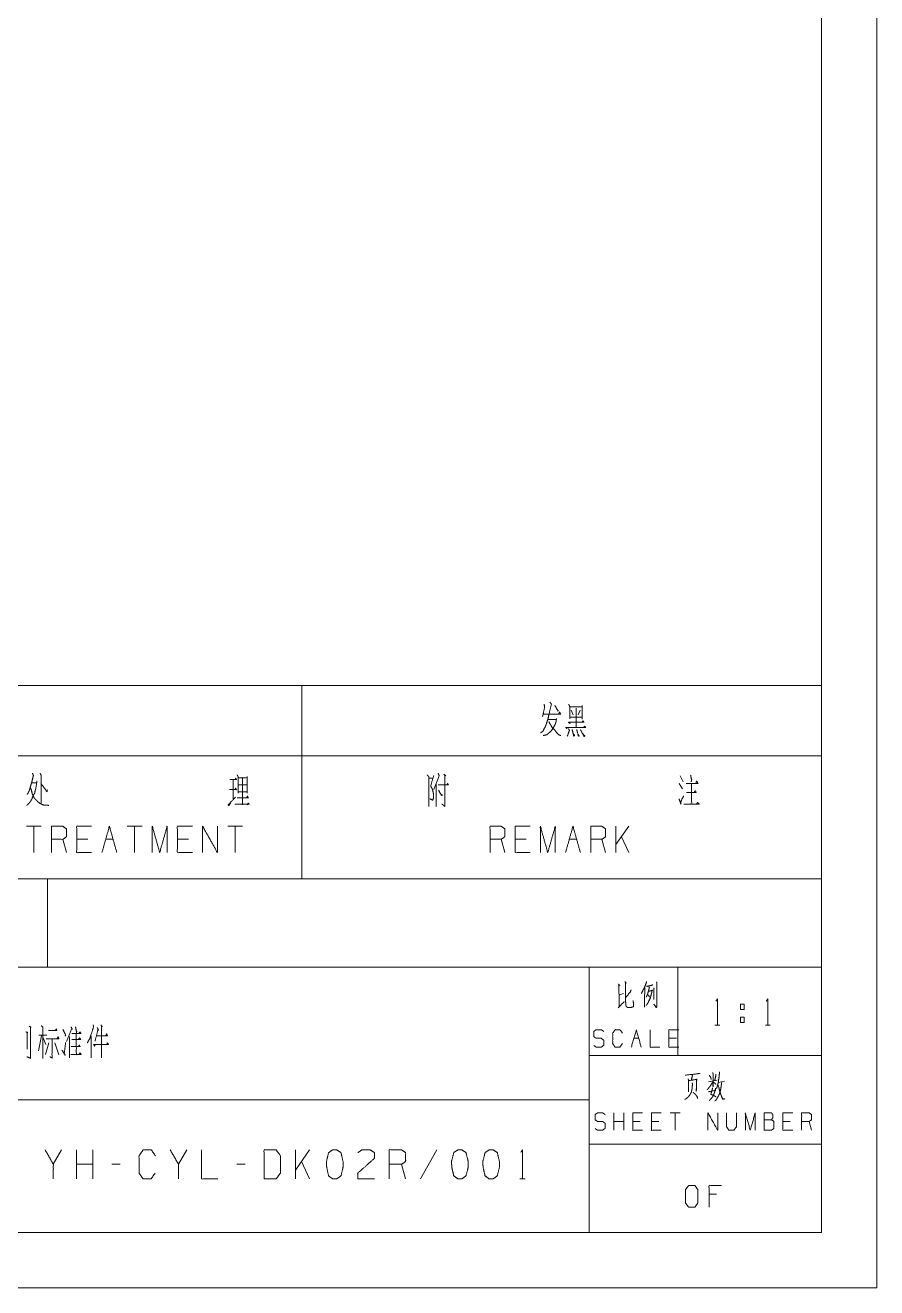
# Model space of a CAD drawing. Header units: millimetres. Extents: x 0 to 420, y 0 to 297.
# Drawn here: x 343 to 420, y 0 to 114.2 of the extents above; entities that cross this region are included whole.
import ezdxf

# ---------------------------------------------------------------- set-up
doc = ezdxf.new("R2010")
doc.units = ezdxf.units.MM
doc.layers.add('101', color=7, linetype='Continuous', true_color=0xffffff)

msp = doc.modelspace()

# ---------------------------------------------------------------- linework, layer by layer
at = {"layer": '101', "color": 133, "linetype": 'Continuous', "lineweight": 18}
for p, q in [((420, 0), (420, 297)), ((415, 5), (415, 292)), ((235, 37), (415, 37)), ((345, 37), (345, 29)), ((235, 29), (415, 29)), ((394, 29), (394, 5)), ((402, 29), (402, 21)), ((394, 21), (415, 21)), ((285, 17), (394, 17)), ((394, 13), (415, 13)), ((25, 5), (415, 5)), ((235, 5), (415, 5)), ((0, 0), (420, 0))]:
    msp.add_line(p, q, dxfattribs=at)
at = {"layer": '101', "color": 72, "linetype": 'Continuous', "lineweight": 18}
for p, q in [((338, 54.46), (368, 54.46)), ((368, 54.46), (415, 54.46)), ((368, 54.46), (368, 48.11)), ((415, 54.46), (415, 48.11)), ((393.36, 52.65), (393.36, 51.43)), ((390.33, 51.4), (391, 51.4)), ((392.27, 52.53), (393.36, 52.53)), ((392.29, 51.62), (393.36, 51.62)), ((392.36, 52.25), (392.55, 51.83)), ((392.83, 52.43), (392.83, 50.68)), ((393.19, 52.25), (393.01, 51.83)), ((338, 48.11), (368, 48.11)), ((368, 48.11), (368, 37)), ((368, 48.11), (415, 48.11)), ((415, 48.11), (415, 37)), ((361.81, 45.95), (361.81, 44.13)), ((379.52, 46.1), (379.87, 46.1)), ((380.84, 46.45), (381.02, 46.3)), ((402.21, 46.3), (402.51, 45.75)), ((343.6, 45.68), (344.03, 45.68)), ((362.25, 45.48), (363.03, 45.48)), ((380.17, 45.6), (380.17, 43.53)), ((402.12, 45.6), (402.42, 45.12)), ((344.45, 41.74), (343.11, 41.74)), ((343.78, 41.74), (343.78, 39.36)), ((353.56, 41.74), (352.21, 41.74)), ((352.88, 41.74), (352.88, 39.36)), ((362.66, 41.74), (361.32, 41.74)), ((361.99, 41.74), (361.99, 39.36)), ((396.41, 39.36), (396.41, 41.74)), ((397.58, 41.74), (396.41, 40.09)), ((346.73, 39.36), (346.39, 40.56)), ((348.67, 40.56), (347.66, 40.56)), ((350.27, 40.56), (350.94, 40.56)), ((357.77, 40.56), (356.76, 40.56)), ((386.37, 39.36), (386.04, 40.56)), ((388.31, 40.56), (387.31, 40.56)), ((392.19, 40.56), (392.87, 40.56)), ((395.48, 39.36), (395.14, 40.56)), ((397.58, 39.36), (396.91, 40.79)), ((338, 37), (368, 37)), ((368, 37), (415, 37)), ((396.78, 26.5), (397.1, 26.62)), ((407.69, 24.46), (407.69, 23.99)), ((407.69, 24.46), (408.02, 24.46)), ((344.22, 22.86), (344.96, 22.86)), ((405.37, 23.74), (405.8, 23.74)), ((409.93, 23.74), (410.35, 23.74)), ((344.46, 22.79), (344.2, 21.44)), ((344.61, 22.59), (344.87, 22.01)), ((345.12, 22.16), (344.84, 21.11)), ((345.67, 22.14), (346.04, 21.06)), ((346.99, 22.71), (346.99, 20.79)), ((348.95, 22.76), (348.95, 20.79)), ((398.04, 22.56), (398.48, 22.56)), ((401.88, 22.56), (401.21, 22.56)), ((404.78, 18.63), (405.57, 18.79)), ((405.68, 18.57), (406.23, 18.69)), ((396.24, 14.25), (396.24, 15.82)), ((397.13, 15.04), (396.24, 15.04)), ((397.13, 14.25), (397.13, 15.82)), ((398.6, 15.04), (397.94, 15.04)), ((400.3, 15.04), (399.63, 15.04)), ((402.22, 15.82), (401.33, 15.82)), ((401.78, 15.82), (401.78, 14.25)), ((412.18, 15.04), (411.51, 15.04)), ((414.1, 14.25), (413.88, 15.04)), ((346.28, 12.47), (345.54, 11.17)), ((347.63, 9.85), (347.63, 12.47)), ((349.11, 9.85), (349.11, 12.47)), ((357.6, 12.47), (356.86, 11.17)), ((367.43, 9.85), (367.43, 12.47)), ((368.72, 12.47), (367.43, 10.65)), ((368.72, 9.85), (367.98, 11.42)), ((380.23, 12.47), (378.74, 9.85)), ((349.11, 11.17), (347.63, 11.17)), ((351.57, 11.17), (350.83, 11.17)), ((362.88, 11.17), (362.14, 11.17)), ((377.4, 9.85), (377.03, 11.17)), ((387.74, 9.85), (388.21, 9.85)), ((405.52, 8.46), (404.84, 8.46))]:
    msp.add_line(p, q, dxfattribs=at)
for points, knots in [([(390.45, 52.95), (390.58, 52.78), (390.35, 51.83), (390.28, 51.47), (390.1, 50.93), (390.01, 50.7), (389.9, 50.53), (389.83, 50.35), (389.59, 50.18)], [0, 0, 0.069926, 0.38885, 0.505364, 0.693867, 0.772746, 0.839515, 0.9011, 1, 1]), ([(389.92, 52.78), (389.97, 52.53), (389.78, 51.65)], [0, 0, 0.221863, 1, 1]), ([(390.89, 52.68), (391.19, 52.13), (391.23, 52.22)], [0, 0, 0.855262, 1, 1]), ([(392.15, 52.78), (392.25, 52.55), (392.25, 51.47)], [0, 0, 0.187914, 1, 1]), ([(391.04, 51.5), (391, 51.2), (390.91, 50.93), (390.77, 50.68), (390.58, 50.38), (390.36, 50.18), (390.17, 50.02), (389.85, 49.95)], [0, 0, 0.143871, 0.281442, 0.418246, 0.588512, 0.727354, 0.844312, 1, 1]), ([(389.87, 51.88), (391.41, 51.88), (391.32, 52.08), (391.23, 51.88)], [0, 0, 0.778575, 0.889287, 1, 1]), ([(390.35, 51.2), (390.42, 51.05), (390.56, 50.83), (390.66, 50.65), (390.89, 50.43), (391.04, 50.23), (391.23, 50.02), (391.42, 49.95)], [0, 0, 0.098129, 0.255365, 0.37644, 0.566726, 0.71165, 0.876695, 1, 1]), ([(392.06, 50.68), (391.97, 50.58), (391.86, 50.68), (393.67, 50.68), (393.59, 50.8), (393.47, 50.68)], [0, 0, 0.055573, 0.116265, 0.866965, 0.926762, 1, 1]), ([(392.11, 50.55), (392.22, 50.45), (392.02, 49.88)], [0, 0, 0.193665, 1, 1]), ([(392.27, 51.12), (392.25, 51.03), (392.13, 51.15), (393.52, 51.15), (393.44, 51.28), (393.35, 51.15)], [0, 0, 0.051287, 0.140119, 0.845357, 0.922679, 1, 1]), ([(392.46, 50.48), (392.6, 49.9), (392.69, 49.95), (392.55, 50.1)], [0, 0, 0.658059, 0.770917, 1, 1]), ([(392.87, 50.48), (393.03, 49.88), (393.1, 49.88), (392.98, 50.08)], [0, 0, 0.669865, 0.7462, 1, 1]), ([(393.21, 50.48), (393.54, 49.85), (393.61, 49.9), (393.44, 50.08)], [0, 0, 0.679076, 0.761949, 1, 1]), ([(344.06, 45.85), (343.95, 45.12), (343.88, 44.9), (343.85, 44.73), (343.74, 44.55), (343.65, 44.35), (343.6, 44.2), (343.48, 44), (343.37, 43.85), (343.14, 43.63)], [0, 0, 0.296653, 0.392139, 0.46442, 0.547269, 0.635793, 0.700209, 0.795421, 0.869798, 1, 1]), ([(343.65, 46.55), (343.74, 46.33), (343.65, 46), (343.62, 45.83), (343.55, 45.6), (343.48, 45.35), (343.41, 45.12), (343.35, 44.93), (343.27, 44.77), (343.16, 44.6)], [0, 0, 0.116541, 0.278918, 0.364993, 0.478696, 0.603951, 0.71766, 0.817412, 0.901346, 1, 1]), ([(344.36, 46.53), (344.43, 46.35), (344.43, 43.83)], [0, 0, 0.06955, 1, 1]), ([(361.49, 45.98), (362.1, 45.98), (362.02, 46.08), (361.99, 45.95)], [0, 0, 0.704243, 0.847777, 1, 1]), ([(362.17, 46.38), (362.25, 46.22), (362.25, 44.73), (362.25, 44.85), (363.07, 44.85), (363.07, 44.73), (363.07, 46.22), (363.07, 46.13), (362.25, 46.13), (362.64, 46.13), (362.64, 43.73), (361.94, 43.73), (363.28, 43.73), (363.19, 43.78), (363.17, 43.83), (363.07, 43.67)], [0, 0, 0.016856, 0.162098, 0.174201, 0.252928, 0.265031, 0.410272, 0.419955, 0.498682, 0.536334, 0.76872, 0.837175, 0.967244, 0.977077, 0.982211, 1, 1]), ([(379.34, 46.38), (379.5, 46.22), (379.5, 43.53)], [0, 0, 0.074914, 1, 1]), ([(379.94, 46.33), (379.66, 45.37), (379.77, 45.2), (379.84, 45.02), (379.91, 44.68), (379.91, 44.25), (379.84, 44.1), (379.59, 44.23)], [0, 0, 0.379822, 0.458229, 0.530553, 0.667378, 0.830233, 0.893776, 1, 1]), ([(380.33, 46.53), (380.44, 46.3), (379.96, 45.08)], [0, 0, 0.159107, 1, 1]), ([(380.95, 46.35), (380.95, 43.53), (380.68, 43.75)], [0, 0, 0.890401, 1, 1]), ([(402.78, 45.62), (403.84, 45.62), (403.71, 45.83), (403.66, 45.65)], [0, 0, 0.717261, 0.876328, 1, 1]), ([(403.17, 46.35), (403.26, 45.87), (403.27, 45.98), (403.22, 45.75)], [0, 0, 0.592181, 0.716658, 1, 1]), ([(343.48, 45.2), (343.55, 45.02), (343.6, 44.83), (343.64, 44.65), (343.81, 44.3), (343.9, 44.2), (344.15, 43.95), (344.29, 43.83), (344.47, 43.73), (344.71, 43.65), (344.94, 43.65), (345.12, 43.63)], [0, 0, 0.075192, 0.15762, 0.228747, 0.384949, 0.438119, 0.578251, 0.653441, 0.734337, 0.837345, 0.928883, 1, 1]), ([(344.4, 45.65), (344.98, 44.85), (344.98, 45.08)], [0, 0, 0.814824, 1, 1]), ([(361.48, 45.05), (362.1, 45.05), (362.02, 45.2), (361.99, 45.08)], [0, 0, 0.676561, 0.857934, 1, 1]), ([(380.35, 45.48), (381.27, 45.48), (381.2, 45.62), (381.14, 45.5)], [0, 0, 0.752923, 0.888763, 1, 1]), ([(380.37, 45), (380.68, 44.48), (380.7, 44.58), (380.61, 44.6)], [0, 0, 0.760418, 0.886215, 1, 1]), ([(403.26, 45.6), (403.26, 43.75), (402.55, 43.75), (403.94, 43.75), (403.8, 43.9), (403.71, 43.75)], [0, 0, 0.426906, 0.590047, 0.912256, 0.959823, 1, 1]), ([(402.8, 44.8), (403.68, 44.8), (403.59, 44.95), (403.5, 44.83)], [0, 0, 0.729813, 0.873574, 1, 1]), ([(361.57, 43.85), (361.41, 43.6), (361.34, 43.67), (362.02, 44.38)], [0, 0, 0.214427, 0.289033, 1, 1]), ([(362.17, 44.3), (363.17, 44.3), (363.1, 44.48), (363.03, 44.33)], [0, 0, 0.739673, 0.878255, 1, 1]), ([(402.12, 44.23), (402.3, 43.73), (402.27, 43.95), (402.53, 44.48)], [0, 0, 0.39393, 0.563113, 1, 1]), ([(345.38, 39.36), (345.38, 41.74), (346.39, 41.74), (346.73, 41.51), (346.73, 40.79), (346.39, 40.56), (345.38, 40.56)], [0, 0, 0.400951, 0.571036, 0.639278, 0.761673, 0.829915, 1, 1]), ([(349, 39.36), (347.66, 39.36), (347.66, 41.74), (349, 41.74)], [0, 0, 0.26539, 0.73461, 1, 1]), ([(349.94, 39.36), (350.61, 41.74), (351.28, 39.36)], [0, 0, 0.499999, 1, 1]), ([(354.49, 39.36), (354.49, 41.74), (355.16, 39.36), (355.83, 41.74), (355.83, 39.36)], [0, 0, 0.245192, 0.500001, 0.754808, 1, 1]), ([(358.11, 39.36), (356.76, 39.36), (356.76, 41.74), (358.11, 41.74)], [0, 0, 0.26539, 0.73461, 1, 1]), ([(359.04, 39.36), (359.04, 41.74), (360.38, 39.36), (360.38, 41.74)], [0, 0, 0.317574, 0.682426, 1, 1]), ([(385.03, 39.36), (385.03, 41.74), (386.04, 41.74), (386.37, 41.51), (386.37, 40.79), (386.04, 40.56), (385.03, 40.56)], [0, 0, 0.400952, 0.571031, 0.639278, 0.761674, 0.829922, 1, 1]), ([(388.65, 39.36), (387.31, 39.36), (387.31, 41.74), (388.65, 41.74)], [0, 0, 0.26539, 0.73461, 1, 1]), ([(389.58, 39.36), (389.58, 41.74), (390.25, 39.36), (390.93, 41.74), (390.93, 39.36)], [0, 0, 0.245192, 0.499999, 0.754808, 1, 1]), ([(394.14, 39.36), (394.14, 41.74), (395.14, 41.74), (395.48, 41.51), (395.48, 40.79), (395.14, 40.56), (394.14, 40.56)], [0, 0, 0.400951, 0.571036, 0.639278, 0.761673, 0.829915, 1, 1]), ([(396.62, 27.47), (396.76, 27.35), (396.68, 27.39), (396.71, 25.4), (396.62, 25.32), (397.17, 25.88)], [0, 0, 0.060255, 0.090729, 0.71461, 0.752496, 1, 1]), ([(397.22, 27.7), (397.34, 27.55), (397.29, 27.59), (397.29, 26.72), (397.29, 26.04), (397.29, 25.94), (397.31, 25.54), (397.35, 25.44), (397.41, 25.38), (397.54, 25.34), (397.8, 25.36), (397.99, 25.42), (398.01, 25.44), (397.98, 25.98)], [0, 0, 0.050887, 0.067371, 0.30486, 0.491459, 0.519732, 0.627242, 0.657953, 0.681265, 0.71898, 0.791172, 0.845841, 0.852765, 1, 1]), ([(399.18, 27.7), (399.16, 27.59), (398.99, 27.14), (398.84, 26.87), (398.72, 26.62)], [0, 0, 0.089072, 0.504979, 0.766001, 1, 1]), ([(400.07, 27.68), (400.13, 27.59), (400.1, 27.57), (400.12, 25.52), (400.12, 25.5), (400.1, 25.38), (400.07, 25.34), (399.84, 25.65), (400.07, 25.36), (400.1, 25.44)], [0, 0, 0.031372, 0.042462, 0.676473, 0.682877, 0.721567, 0.737252, 0.857566, 0.97283, 1, 1]), ([(397.29, 26.23), (397.72, 26.77), (397.79, 26.95)], [0, 0, 0.77398, 1, 1]), ([(399.02, 27.14), (399, 25.38), (398.99, 25.5), (398.99, 25.52), (399, 25.71)], [0, 0, 0.841012, 0.900786, 0.910681, 1, 1]), ([(399.43, 27.22), (399.44, 27.18), (399.37, 26.89), (399.3, 26.62), (399.22, 26.43), (399.16, 26.29)], [0, 0, 0.044891, 0.350478, 0.63559, 0.840224, 1, 1]), ([(399.43, 26.83), (399.72, 26.89), (399.69, 26.95), (399.66, 26.72), (399.6, 26.52), (399.57, 26.35), (399.52, 26.19), (399.44, 26.04), (399.37, 25.88), (399.3, 25.75), (399.22, 25.61), (399.16, 25.54)], [0, 0, 0.158182, 0.194476, 0.315843, 0.429568, 0.518472, 0.611327, 0.697145, 0.792857, 0.869066, 0.954883, 1, 1]), ([(399.19, 27.28), (399.22, 27.26), (399.25, 27.26), (399.76, 27.39), (399.72, 27.39), (399.65, 27.35)], [0, 0, 0.049781, 0.090425, 0.822292, 0.883256, 1, 1]), ([(399.28, 26.52), (399.41, 26.39), (399.44, 26.29)], [0, 0, 0.6273, 1, 1]), ([(399.85, 27.12), (399.88, 27.08), (399.85, 27.06), (399.85, 26.06), (399.84, 26.17), (399.85, 26.29)], [0, 0, 0.038712, 0.066084, 0.824707, 0.904517, 1, 1]), ([(405.44, 25.91), (405.59, 26.11), (405.59, 23.74)], [0, 0, 0.093487, 1, 1]), ([(407.69, 25.16), (407.69, 25.64), (408.02, 25.64), (408.02, 25.16), (407.69, 25.16)], [0, 0, 0.292916, 0.5, 0.792916, 1, 1]), ([(410, 25.91), (410.14, 26.11), (410.14, 23.74)], [0, 0, 0.093487, 1, 1]), ([(408.02, 24.46), (408.02, 23.99), (407.69, 23.99)], [0, 0, 0.585831, 1, 1]), ([(343.05, 23.14), (343.25, 23.09), (343.16, 23.09), (343.16, 21.59)], [0, 0, 0.112208, 0.161599, 1, 1]), ([(343.34, 23.66), (343.53, 23.56), (343.48, 23.59), (343.48, 20.76), (343.14, 20.89)], [0, 0, 0.063179, 0.080118, 0.896455, 1, 1]), ([(344.46, 23.71), (344.59, 23.56), (344.59, 20.74)], [0, 0, 0.064399, 1, 1]), ([(345.1, 23.26), (345.86, 23.26), (345.81, 23.41), (345.75, 23.31)], [0, 0, 0.736236, 0.89035, 1, 1]), ([(346.41, 23.36), (346.64, 22.86), (346.64, 22.91), (346.62, 22.76)], [0, 0, 0.732418, 0.798968, 1, 1]), ([(347.15, 23.59), (347.25, 23.36), (347.22, 23.46), (346.72, 22.26)], [0, 0, 0.150489, 0.214659, 1, 1]), ([(347.62, 22.99), (347.62, 21.09), (347.11, 21.09), (348.07, 21.09), (347.96, 21.26), (347.89, 21.14)], [0, 0, 0.511408, 0.649366, 0.906265, 0.961341, 1, 1]), ([(347.22, 22.99), (348.05, 22.99), (347.94, 23.14), (347.84, 22.99)], [0, 0, 0.693355, 0.846678, 1, 1]), ([(347.55, 23.59), (347.64, 23.11), (347.66, 23.19), (347.62, 23.06)], [0, 0, 0.700116, 0.811765, 1, 1]), ([(349.14, 23.79), (349.18, 23.61), (348.93, 22.84), (348.84, 22.54), (348.73, 22.36), (348.61, 22.14)], [0, 0, 0.101081, 0.561693, 0.738757, 0.854619, 1, 1]), ([(349.51, 23.54), (349.64, 23.26), (349.57, 23.36), (349.32, 22.31)], [0, 0, 0.200664, 0.282156, 1, 1]), ([(349.44, 22.79), (350.43, 22.79), (350.36, 22.96), (350.27, 22.79)], [0, 0, 0.720066, 0.857372, 1, 1]), ([(349.83, 23.79), (349.97, 23.61), (349.9, 23.69), (349.9, 20.79)], [0, 0, 0.069695, 0.101623, 1, 1]), ([(394.41, 21.91), (394.63, 21.76), (395.09, 21.76), (395.31, 21.93), (395.31, 22.39), (395.09, 22.56), (394.64, 22.56), (394.41, 22.71), (394.41, 23.19), (394.64, 23.34), (395.09, 23.34), (395.31, 23.19)], [0, 0, 0.068029, 0.184052, 0.254519, 0.372336, 0.442804, 0.555843, 0.62637, 0.748396, 0.818923, 0.931962, 1, 1]), ([(397, 22.08), (396.77, 21.76), (396.34, 21.76), (396.12, 22.08), (396.12, 23.02), (396.34, 23.34), (396.78, 23.34), (397.01, 23.02)], [0, 0, 0.114571, 0.243364, 0.357935, 0.638587, 0.753157, 0.885429, 1, 1]), ([(397.81, 21.76), (398.26, 23.34), (398.7, 21.76)], [0, 0, 0.499998, 1, 1]), ([(399.51, 23.34), (399.51, 21.76), (400.4, 21.76)], [0, 0, 0.638737, 1, 1]), ([(402.1, 21.76), (401.21, 21.76), (401.21, 23.34), (402.1, 23.34)], [0, 0, 0.265388, 0.734612, 1, 1]), ([(344.89, 22.51), (346.04, 22.51), (345.97, 22.71), (345.88, 22.54)], [0, 0, 0.737856, 0.874094, 1, 1]), ([(345.42, 22.51), (345.42, 20.79), (345.22, 20.89)], [0, 0, 0.887511, 1, 1]), ([(346.33, 21.49), (346.62, 21.01), (346.53, 21.21), (346.65, 22.19)], [0, 0, 0.315121, 0.43976, 1, 1]), ([(347.15, 21.81), (347.98, 21.81), (347.89, 21.94), (347.8, 21.81)], [0, 0, 0.730698, 0.86536, 1, 1]), ([(347.22, 22.44), (348.03, 22.44), (347.91, 22.61), (347.82, 22.49)], [0, 0, 0.688754, 0.870313, 1, 1]), ([(349.32, 22.01), (349.28, 21.84), (349.19, 22.01), (350.52, 22.01), (350.43, 22.16), (350.4, 22.04)], [0, 0, 0.089078, 0.186898, 0.848319, 0.935187, 1, 1]), ([(405.17, 19.48), (405.2, 19.33), (405.2, 18.19), (405.17, 18.34), (405.2, 18.46)], [0, 0, 0.094654, 0.823642, 0.918295, 1, 1]), ([(405.77, 19.52), (405.77, 19.39), (405.76, 19.17), (405.71, 18.88), (405.67, 18.57), (405.61, 18.32), (405.54, 18.09), (405.52, 18.03)], [0, 0, 0.081859, 0.232245, 0.425429, 0.632112, 0.800316, 0.957949, 1, 1]), ([(403.31, 18.53), (403.34, 18.4), (403.33, 18.36), (403.31, 18.07), (403.27, 17.82), (403.23, 17.68), (403.15, 17.53), (403.07, 17.39), (402.92, 17.22), (402.77, 17.1), (402.66, 17.04)], [0, 0, 0.073225, 0.098424, 0.26494, 0.409696, 0.496582, 0.589746, 0.686975, 0.813798, 0.923947, 1, 1]), ([(402.68, 19.23), (404.03, 19.37), (403.97, 19.39), (403.83, 19.37)], [0, 0, 0.865805, 0.905503, 1, 1]), ([(402.95, 18.9), (402.98, 18.73), (402.99, 18.3), (402.99, 17.72), (402.98, 17.8), (402.98, 17.95)], [0, 0, 0.119124, 0.427226, 0.837796, 0.897358, 1, 1]), ([(402.98, 18.73), (403.77, 18.86), (403.72, 18.9), (403.71, 18.55), (403.71, 18.17), (403.69, 17.95), (403.68, 17.76), (403.67, 17.84), (403.69, 18.03)], [0, 0, 0.351984, 0.378534, 0.533493, 0.697426, 0.797814, 0.880033, 0.917028, 1, 1]), ([(403.3, 19.29), (403.33, 19.17), (403.23, 18.77)], [0, 0, 0.238945, 1, 1]), ([(405.19, 18.65), (405.05, 18.42), (404.92, 18.21), (404.79, 18.05), (404.66, 17.9)], [0, 0, 0.287233, 0.555137, 0.786183, 1, 1]), ([(404.86, 19.21), (405, 18.98), (405.03, 18.84)], [0, 0, 0.640218, 1, 1]), ([(405.2, 18.61), (405.38, 18.48), (405.46, 18.38)], [0, 0, 0.613114, 1, 1]), ([(405.46, 19.33), (405.46, 19.23), (405.35, 18.75)], [0, 0, 0.174306, 1, 1]), ([(405.98, 18.57), (405.93, 18.21), (405.89, 17.97), (405.85, 17.76), (405.79, 17.57), (405.67, 17.32), (405.57, 17.14), (405.45, 16.97), (405.36, 16.89)], [0, 0, 0.194372, 0.332632, 0.448613, 0.555646, 0.70616, 0.822691, 0.933849, 1, 1]), ([(405.65, 18.3), (405.68, 18.26), (405.83, 17.68), (405.93, 17.41), (406.04, 17.12), (406.06, 17.06), (406.28, 17.08), (406.06, 17.1), (405.99, 17.22)], [0, 0, 0.026719, 0.341744, 0.493482, 0.655463, 0.691641, 0.807838, 0.924035, 1, 1]), ([(403.39, 17.68), (403.59, 17.49), (403.71, 17.37), (403.77, 17.28), (403.81, 17.12), (403.72, 17.32)], [0, 0, 0.292982, 0.473564, 0.580848, 0.762106, 1, 1]), ([(404.78, 17.72), (405.41, 17.86), (405.42, 18.05), (405.42, 17.97), (405.35, 17.72), (405.25, 17.45), (405.14, 17.24), (405.03, 17.12), (404.92, 16.99), (404.85, 16.93)], [0, 0, 0.304469, 0.392577, 0.431617, 0.55371, 0.68947, 0.798366, 0.878841, 0.95475, 1, 1]), ([(405.16, 18.07), (405, 17.49), (405.1, 17.45), (405.22, 17.41), (405.33, 17.35), (405.48, 17.26)], [0, 0, 0.529111, 0.626299, 0.735529, 0.852099, 1, 1]), ([(394.53, 14.4), (394.75, 14.25), (395.21, 14.25), (395.43, 14.41), (395.43, 14.88), (395.21, 15.04), (394.76, 15.04), (394.53, 15.19), (394.53, 15.67), (394.76, 15.82), (395.21, 15.82), (395.43, 15.67)], [0, 0, 0.068036, 0.184055, 0.25452, 0.372334, 0.442799, 0.555845, 0.626371, 0.748393, 0.818918, 0.931964, 1, 1]), ([(398.83, 14.25), (397.94, 14.25), (397.94, 15.82), (398.83, 15.82)], [0, 0, 0.265394, 0.734606, 1, 1]), ([(400.52, 14.25), (399.63, 14.25), (399.63, 15.82), (400.52, 15.82)], [0, 0, 0.265394, 0.734606, 1, 1]), ([(404.73, 14.25), (404.73, 15.82), (405.62, 14.25), (405.62, 15.82)], [0, 0, 0.317573, 0.682427, 1, 1]), ([(406.42, 15.82), (406.42, 14.56), (406.63, 14.25), (407.08, 14.25), (407.31, 14.56), (407.31, 15.82)], [0, 0, 0.337149, 0.438598, 0.557784, 0.662851, 1, 1]), ([(408.12, 14.25), (408.12, 15.82), (408.56, 14.25), (409.01, 15.82), (409.01, 14.25)], [0, 0, 0.245192, 0.5, 0.754808, 1, 1]), ([(409.82, 15.19), (409.82, 15.82), (410.48, 15.82), (410.59, 15.67), (410.59, 15.36), (410.48, 15.19), (409.82, 15.19), (409.82, 14.25), (410.47, 14.25), (410.7, 14.4), (410.7, 15.04), (410.48, 15.19)], [0, 0, 0.115916, 0.238849, 0.272472, 0.33043, 0.366587, 0.48952, 0.663395, 0.784172, 0.83349, 0.952457, 1, 1]), ([(412.4, 14.25), (411.51, 14.25), (411.51, 15.82), (412.4, 15.82)], [0, 0, 0.265394, 0.734606, 1, 1]), ([(413.21, 14.25), (413.21, 15.82), (413.88, 15.82), (414.1, 15.67), (414.1, 15.19), (413.88, 15.04), (413.21, 15.04)], [0, 0, 0.400946, 0.571033, 0.639276, 0.76167, 0.829914, 1, 1]), ([(345.54, 9.85), (345.54, 11.17), (344.8, 12.47)], [0, 0, 0.469959, 1, 1]), ([(354.75, 10.37), (354.38, 9.85), (353.66, 9.85), (353.29, 10.37), (353.29, 11.94), (353.66, 12.47), (354.4, 12.47), (354.77, 11.94)], [0, 0, 0.114569, 0.243366, 0.357935, 0.638584, 0.753153, 0.885431, 1, 1]), ([(356.86, 9.85), (356.86, 11.17), (356.11, 12.47)], [0, 0, 0.469956, 1, 1]), ([(358.94, 12.47), (358.94, 9.85), (360.43, 9.85)], [0, 0, 0.638735, 1, 1]), ([(364.6, 9.85), (365.69, 9.85), (366.08, 10.37), (366.08, 11.94), (365.69, 12.47), (364.6, 12.47), (364.6, 9.85)], [0, 0, 0.142133, 0.227162, 0.43179, 0.516819, 0.658952, 1, 1]), ([(371.17, 9.85), (371.55, 10.12), (371.74, 10.9), (371.74, 11.42), (371.55, 12.22), (371.17, 12.47), (370.8, 12.47), (370.43, 12.22), (370.24, 11.42), (370.26, 10.9), (370.43, 10.12), (370.8, 9.85), (371.17, 9.85)], [0, 0, 0.067525, 0.183971, 0.260584, 0.380944, 0.446141, 0.500306, 0.565504, 0.685864, 0.762529, 0.87831, 0.945835, 1, 1]), ([(373.09, 12.22), (373.44, 12.47), (374.2, 12.47), (374.57, 12.22), (374.57, 11.7), (373.07, 10.37), (373.09, 9.85), (374.57, 9.85)], [0, 0, 0.069692, 0.192977, 0.265273, 0.350227, 0.674741, 0.759753, 1, 1]), ([(375.92, 9.85), (375.92, 12.47), (377.03, 12.47), (377.4, 12.22), (377.4, 11.42), (377.03, 11.17), (375.92, 11.17)], [0, 0, 0.400948, 0.571034, 0.639276, 0.761671, 0.829913, 1, 1]), ([(382.49, 9.85), (382.86, 10.12), (383.06, 10.9), (383.06, 11.42), (382.86, 12.22), (382.49, 12.47), (382.12, 12.47), (381.75, 12.22), (381.55, 11.42), (381.57, 10.9), (381.75, 10.12), (382.12, 9.85), (382.49, 9.85)], [0, 0, 0.067525, 0.183971, 0.260584, 0.380944, 0.446141, 0.500306, 0.565504, 0.685864, 0.762529, 0.87831, 0.945835, 1, 1]), ([(385.32, 9.85), (385.69, 10.12), (385.88, 10.9), (385.88, 11.42), (385.69, 12.22), (385.32, 12.47), (384.95, 12.47), (384.58, 12.22), (384.38, 11.42), (384.4, 10.9), (384.58, 10.12), (384.95, 9.85), (385.32, 9.85)], [0, 0, 0.067525, 0.183971, 0.260584, 0.380944, 0.446141, 0.500306, 0.565504, 0.685864, 0.762529, 0.87831, 0.945835, 1, 1]), ([(387.82, 12.25), (387.97, 12.47), (387.97, 9.85)], [0, 0, 0.093489, 1, 1]), ([(402.99, 7.28), (403.55, 7.28), (403.83, 7.68), (403.83, 8.86), (403.55, 9.25), (402.99, 9.25), (402.7, 8.86), (402.7, 7.68), (402.99, 7.28)], [0, 0, 0.102683, 0.191619, 0.409477, 0.498413, 0.601096, 0.691619, 0.909477, 1, 1]), ([(404.84, 7.28), (404.84, 9.25), (405.95, 9.25)], [0, 0, 0.638735, 1, 1])]:
    msp.add_open_spline(points, degree=1, knots=knots, dxfattribs=at)
msp.add_open_spline([(391.86, 39.36), (392.53, 41.74), (393.2, 39.36)], degree=1, dxfattribs=at)

doc.saveas('drawing.dxf')
